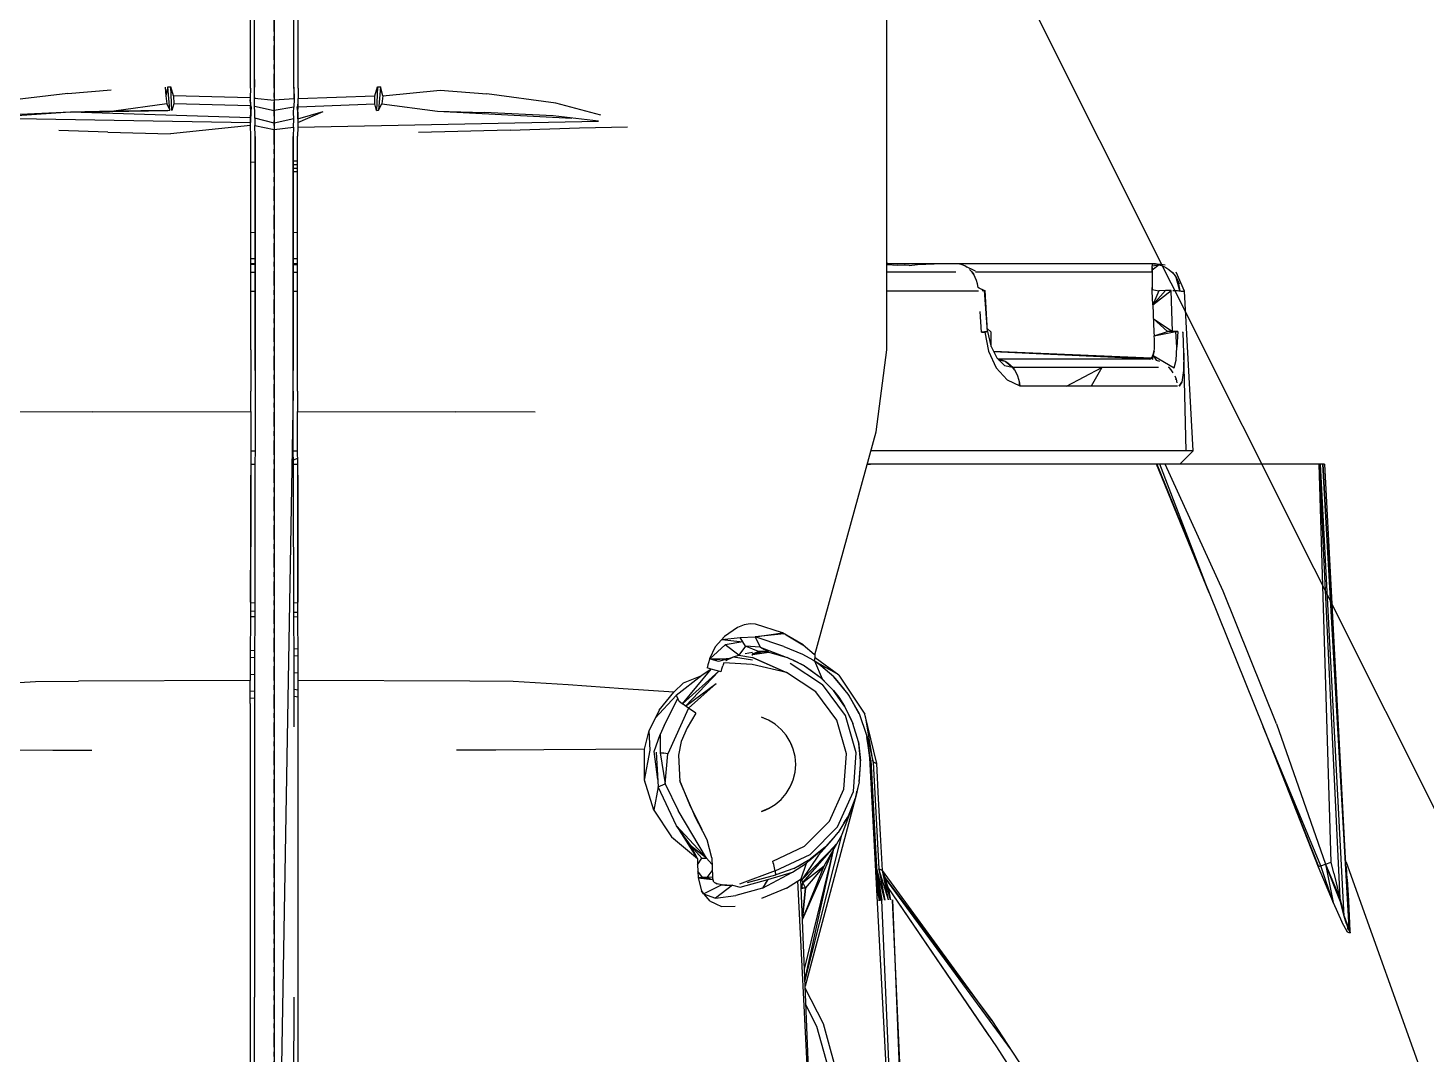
# Model space of a CAD drawing. Header units: millimetres. Extents: x -57554 to 16546, y 2142 to 98430.
# Drawn here: x -45721.2 to -45427.9, y 66421.2 to 66636.5 of the extents above; entities that cross this region are included whole.
import ezdxf

# ---------------------------------------------------------------- set-up
doc = ezdxf.new("R2010")
doc.units = ezdxf.units.MM
doc.linetypes.add('DXK_LINE_DOT3', pattern=[5.9187, 2.979, -0.9799, 0.9799, -0.9799])
doc.layers.add('S-Z2-A_TEXTUAL_ANNOTATION', color=7, linetype='Continuous')

msp = doc.modelspace()

# ---------------------------------------------------------------- linework, layer by layer
at = {"color": 1, "linetype": 'DXK_LINE_DOT3'}
msp.add_line((-45669.52, 61587.05), (-45669.52, 74087.05), dxfattribs=at)
at = {"color": 2, "linetype": 'Continuous'}
for p, q in [((-45674.53, 66623.82), (-45674.53, 66672.95)), ((-45673.66, 66623.75), (-45673.66, 66672.95)), ((-45669.52, 66672.95), (-45669.52, 66285.98)), ((-45665.38, 66623.76), (-45665.38, 66672.95)), ((-45664.51, 66623.82), (-45664.51, 66672.95)), ((-45541.02, 66617.15), (-45541.02, 66670.74)), ((-45712.79, 66622.73), (-45703.71, 66623.45)), ((-45692.41, 66624.07), (-45692.29, 66622.21)), ((-45691.82, 66624.11), (-45692.29, 66622.21)), ((-45691.41, 66619.19), (-45691.82, 66624.11)), ((-45691.82, 66624.11), (-45691.21, 66624.11)), ((-45690.63, 66622.21), (-45691.21, 66624.11)), ((-45690.99, 66619.18), (-45691.21, 66624.11)), ((-45674.53, 66623.82), (-45674.55, 66621.81)), ((-45673.66, 66625.66), (-45673.72, 66622.32)), ((-45673.69, 66621.74), (-45673.66, 66623.75)), ((-45665.31, 66622.5), (-45665.38, 66625.66)), ((-45665.38, 66623.76), (-45665.34, 66621.58)), ((-45664.51, 66623.82), (-45664.48, 66621.65)), ((-45648.4, 66622.21), (-45647.82, 66624.11)), ((-45647.82, 66624.11), (-45648.05, 66619.18)), ((-45647.82, 66624.11), (-45647.22, 66624.11)), ((-45647.22, 66624.11), (-45647.63, 66619.19)), ((-45646.75, 66622.21), (-45647.22, 66624.11)), ((-45646.75, 66622.21), (-45634.7, 66623.41)), ((-45634.7, 66623.41), (-45624.93, 66622.61)), ((-45712.79, 66622.73), (-45726.38, 66621.07)), ((-45692.08, 66620.51), (-45703.14, 66619.03)), ((-45692.29, 66622.21), (-45692.08, 66620.51)), ((-45692.08, 66620.51), (-45691.41, 66619.19)), ((-45690.61, 66620.51), (-45690.99, 66619.18)), ((-45674.55, 66621.81), (-45690.63, 66622.21)), ((-45690.63, 66622.21), (-45690.61, 66620.51)), ((-45674.53, 66620.11), (-45690.61, 66620.51)), ((-45674.55, 66621.81), (-45674.53, 66620.11)), ((-45674.5, 66620.67), (-45674.55, 66621.4)), ((-45674.5, 66620.67), (-45674.47, 66620.31)), ((-45673.72, 66622.32), (-45673.69, 66621.74)), ((-45673.68, 66620.94), (-45673.69, 66621.74)), ((-45673.69, 66621.74), (-45669.52, 66621.31)), ((-45673.66, 66620.04), (-45673.68, 66620.94)), ((-45665.34, 66621.58), (-45669.52, 66621.31)), ((-45665.34, 66621.58), (-45665.39, 66619.85)), ((-45665.34, 66621.71), (-45665.31, 66622.5)), ((-45664.57, 66620.28), (-45664.52, 66620.77)), ((-45664.52, 66620.77), (-45664.49, 66621.43)), ((-45664.51, 66619.93), (-45664.48, 66621.65)), ((-45664.51, 66619.93), (-45648.42, 66620.51)), ((-45664.48, 66621.65), (-45648.4, 66622.21)), ((-45648.42, 66620.51), (-45648.4, 66622.21)), ((-45648.05, 66619.18), (-45648.42, 66620.51)), ((-45647.63, 66619.19), (-45646.95, 66620.51)), ((-45646.75, 66622.21), (-45646.95, 66620.51)), ((-45646.95, 66620.51), (-45635.28, 66619.01)), ((-45610.44, 66620.69), (-45624.93, 66622.61)), ((-45601.01, 66618.18), (-45610.44, 66620.69)), ((-45712.22, 66618.79), (-45730.15, 66617.57)), ((-45730.15, 66617.57), (-45674.48, 66616.64)), ((-45712.22, 66618.79), (-45725.81, 66618.16)), ((-45712.22, 66618.79), (-45691.83, 66619.18)), ((-45703.14, 66619.03), (-45712.22, 66618.79)), ((-45674.48, 66617.6), (-45712.22, 66618.79)), ((-45691.83, 66619.18), (-45703.14, 66619.03)), ((-45691.83, 66619.18), (-45691.41, 66619.19)), ((-45674.46, 66618.8), (-45674.53, 66620.11)), ((-45674.52, 66620.03), (-45674.43, 66620.03)), ((-45674.48, 66617.6), (-45674.46, 66618.8)), ((-45674.48, 66616.64), (-45674.48, 66617.6)), ((-45674.47, 66620.31), (-45674.43, 66620.03)), ((-45674.44, 66618.99), (-45674.47, 66616.86)), ((-45674.33, 66619.75), (-45674.44, 66618.99)), ((-45674.43, 66620.03), (-45674.38, 66619.83)), ((-45674.33, 66619.75), (-45674.38, 66619.83)), ((-45673.56, 66618.7), (-45673.66, 66620.04)), ((-45673.66, 66620.04), (-45669.52, 66619.14)), ((-45673.6, 66617.53), (-45673.56, 66618.7)), ((-45673.6, 66617.53), (-45673.58, 66616.01)), ((-45669.52, 66616.46), (-45673.6, 66617.53)), ((-45665.39, 66619.85), (-45669.52, 66619.14)), ((-45665.47, 66618.7), (-45665.39, 66619.85)), ((-45665.44, 66617.38), (-45665.47, 66618.7)), ((-45664.71, 66619.75), (-45664.66, 66619.81)), ((-45664.59, 66619.01), (-45664.7, 66619.75)), ((-45664.66, 66619.81), (-45664.62, 66619.97)), ((-45664.62, 66619.97), (-45664.57, 66620.28)), ((-45664.57, 66617.42), (-45664.59, 66619.01)), ((-45664.58, 66618.8), (-45664.51, 66619.93)), ((-45664.58, 66618.8), (-45664.55, 66617.43)), ((-45664.56, 66616.64), (-45659.22, 66618.93)), ((-45664.55, 66617.43), (-45659.22, 66618.93)), ((-45648.05, 66619.18), (-45647.63, 66619.19)), ((-45635.28, 66619.01), (-45607.12, 66617.55)), ((-45635.28, 66619.01), (-45625.5, 66618.75)), ((-45611.02, 66618.01), (-45625.5, 66618.75)), ((-45601.53, 66616.89), (-45611.02, 66618.01)), ((-45704.41, 66614.63), (-45714.69, 66614.93)), ((-45704.41, 66614.63), (-45691.27, 66614.26)), ((-45674.47, 66616), (-45691.27, 66614.26)), ((-45674.47, 66616), (-45674.48, 66616.64)), ((-45674.47, 66616.86), (-45674.47, 66616.65)), ((-45674.42, 66613.79), (-45674.47, 66616)), ((-45673.58, 66616.01), (-45669.52, 66615.16)), ((-45673.5, 66613.69), (-45673.58, 66616.01)), ((-45665.44, 66617.38), (-45669.52, 66616.46)), ((-45669.52, 66615.16), (-45665.46, 66615.65)), ((-45665.46, 66615.65), (-45665.53, 66613.69)), ((-45665.46, 66615.65), (-45665.44, 66617.38)), ((-45664.57, 66615.62), (-45664.62, 66613.79)), ((-45664.57, 66615.62), (-45601.53, 66616.89)), ((-45664.56, 66616.64), (-45664.57, 66615.62)), ((-45664.55, 66617.43), (-45664.56, 66616.64)), ((-45620.01, 66615.05), (-45639.24, 66614.5)), ((-45620.01, 66615.05), (-45605.48, 66615.48)), ((-45605.48, 66615.48), (-45595.39, 66615.71)), ((-45541.02, 66568.94), (-45541.02, 66617.15)), ((-45674.41, 66568.94), (-45674.42, 66613.79)), ((-45673.51, 66598.76), (-45673.51, 66613.67)), ((-45673.5, 66613.69), (-45673.5, 66598.78)), ((-45665.53, 66598.78), (-45665.53, 66613.69)), ((-45665.52, 66613.67), (-45665.53, 66598.76)), ((-45664.62, 66568.94), (-45664.62, 66613.79)), ((-45674.42, 66608.32), (-45673.5, 66608.37)), ((-45665.52, 66608.55), (-45664.62, 66608.55)), ((-45665.52, 66607.79), (-45664.62, 66607.8)), ((-45665.52, 66607.06), (-45664.62, 66607.07)), ((-45665.52, 66606.37), (-45664.62, 66606.38)), ((-45673.51, 66583.85), (-45673.51, 66598.76)), ((-45673.5, 66598.78), (-45673.5, 66583.86)), ((-45665.53, 66583.86), (-45665.53, 66598.78)), ((-45665.53, 66598.76), (-45665.53, 66583.85)), ((-45674.42, 66593.56), (-45673.5, 66593.61)), ((-45665.53, 66593.61), (-45664.62, 66593.56)), ((-45674.42, 66588.07), (-45673.5, 66588.07)), ((-45674.42, 66587.07), (-45673.5, 66587.07)), ((-45674.42, 66587.07), (-45673.5, 66587.07)), ((-45674.42, 66587.06), (-45673.5, 66587.06)), ((-45674.42, 66587.02), (-45673.5, 66587.02)), ((-45674.42, 66587.02), (-45673.5, 66587.02)), ((-45674.42, 66586.95), (-45673.96, 66586.95)), ((-45673.96, 66586.95), (-45674.42, 66586.95)), ((-45674.42, 66586.84), (-45674.35, 66586.84)), ((-45674.35, 66586.84), (-45674.42, 66586.84)), ((-45674.42, 66585.2), (-45673.5, 66585.2)), ((-45673.5, 66586.79), (-45674.35, 66586.84)), ((-45673.5, 66586.95), (-45673.96, 66586.95)), ((-45665.53, 66588.07), (-45664.62, 66588.07)), ((-45665.53, 66587.07), (-45664.62, 66587.07)), ((-45665.53, 66587.02), (-45664.62, 66587.02)), ((-45665.53, 66587.02), (-45664.62, 66587.02)), ((-45665.07, 66586.95), (-45665.53, 66586.95)), ((-45665.53, 66586.79), (-45664.96, 66586.82)), ((-45665.53, 66585.2), (-45664.62, 66585.2)), ((-45665.07, 66586.95), (-45664.62, 66586.95)), ((-45664.62, 66586.95), (-45665.07, 66586.95)), ((-45664.96, 66586.82), (-45664.62, 66586.84)), ((-45664.62, 66586.84), (-45664.96, 66586.82)), ((-45664.96, 66586.82), (-45664.62, 66586.83)), ((-45540.82, 66587.07), (-45541.02, 66587.08)), ((-45541.02, 66587.08), (-45540.82, 66587.07)), ((-45540.89, 66587.07), (-45541.02, 66587.07)), ((-45541.02, 66587.07), (-45540.82, 66587.07)), ((-45541.02, 66587.07), (-45540.82, 66587.07)), ((-45541.02, 66586.96), (-45540.96, 66586.95)), ((-45484.62, 66586.95), (-45541.02, 66586.95)), ((-45541.02, 66586.82), (-45538.68, 66586.66)), ((-45526.56, 66585.2), (-45541.02, 66585.2)), ((-45540.82, 66587.07), (-45540.89, 66587.07)), ((-45540.82, 66587.07), (-45540.4, 66587.02)), ((-45540.4, 66587.02), (-45539.52, 66586.95)), ((-45536.34, 66586.65), (-45538.68, 66586.66)), ((-45537.29, 66586.95), (-45537.18, 66586.95)), ((-45536.34, 66586.65), (-45534.6, 66586.82)), ((-45534.82, 66586.95), (-45534.28, 66586.95)), ((-45533.56, 66586.95), (-45534.6, 66586.82)), ((-45534.6, 66586.82), (-45531.11, 66586.95)), ((-45534.32, 66586.86), (-45534.6, 66586.82)), ((-45533.56, 66586.95), (-45534.32, 66586.86)), ((-45534.28, 66586.95), (-45534.01, 66586.95)), ((-45525.8, 66586.91), (-45526.38, 66586.95)), ((-45525.22, 66586.76), (-45525.8, 66586.91)), ((-45524.66, 66586.53), (-45525.22, 66586.76)), ((-45524.66, 66586.53), (-45522.46, 66585.49)), ((-45524.13, 66586.2), (-45524.66, 66586.53)), ((-45523.19, 66585.31), (-45523.64, 66585.79)), ((-45523.19, 66585.31), (-45522.86, 66584.85)), ((-45523.11, 66585.19), (-45523.19, 66585.31)), ((-45522.79, 66584.75), (-45523.11, 66585.19)), ((-45522.38, 66585.3), (-45485.38, 66585.31)), ((-45484.28, 66586.92), (-45485.38, 66586.95)), ((-45485.38, 66586.91), (-45485.38, 66586.76)), ((-45485.38, 66586.53), (-45483.88, 66586.76)), ((-45483.88, 66586.76), (-45485.38, 66585.67)), ((-45485.38, 66586.76), (-45485.38, 66586.53)), ((-45485.38, 66586.2), (-45485.38, 66586.53)), ((-45485.38, 66586.2), (-45485.38, 66585.79)), ((-45485.38, 66585.79), (-45485.38, 66586.2)), ((-45485.38, 66585.31), (-45485.38, 66585.79)), ((-45485.38, 66585.67), (-45485.38, 66585.79)), ((-45485.38, 66585.67), (-45485.38, 66585.31)), ((-45485.38, 66585.31), (-45485.38, 66584.75)), ((-45485.05, 66586.95), (-45484.28, 66586.92)), ((-45484.28, 66586.92), (-45483.17, 66586.53)), ((-45483.62, 66586.86), (-45484.28, 66586.92)), ((-45483.38, 66586.84), (-45484.28, 66586.92)), ((-45483.88, 66586.76), (-45483.17, 66586.53)), ((-45483.38, 66586.84), (-45483.62, 66586.86)), ((-45482.64, 66586.66), (-45483.38, 66586.84)), ((-45483.17, 66586.53), (-45482.48, 66586.2)), ((-45482.48, 66586.2), (-45481.85, 66585.79)), ((-45481.85, 66585.79), (-45481.27, 66585.31)), ((-45480.76, 66584.75), (-45481.27, 66585.31)), ((-45481.27, 66585.31), (-45481.16, 66585.19)), ((-45481.16, 66585.19), (-45480.76, 66584.75)), ((-45478.58, 66581.27), (-45480.35, 66585.2)), ((-45673.5, 66568.94), (-45673.51, 66583.85)), ((-45673.5, 66583.86), (-45673.5, 66568.94)), ((-45665.53, 66568.94), (-45665.53, 66583.86)), ((-45665.53, 66583.85), (-45665.53, 66568.94)), ((-45522.86, 66584.85), (-45522.79, 66584.75)), ((-45522.45, 66584.13), (-45522.79, 66584.75)), ((-45522.17, 66583.47), (-45522.45, 66584.13)), ((-45521.96, 66582.76), (-45522.17, 66583.47)), ((-45521.82, 66582.02), (-45521.96, 66582.76)), ((-45485.38, 66584.75), (-45485.38, 66584.13)), ((-45485.38, 66584.13), (-45485.38, 66583.47)), ((-45485.38, 66583.47), (-45485.38, 66582.76)), ((-45485.38, 66582.76), (-45485.38, 66582.02)), ((-45480.76, 66584.75), (-45480.32, 66584.13)), ((-45479.54, 66581.3), (-45480.32, 66584.13)), ((-45480.32, 66584.13), (-45479.96, 66583.47)), ((-45479.96, 66583.47), (-45479.54, 66581.3)), ((-45479.96, 66583.47), (-45479.68, 66582.76)), ((-45674.42, 66581.27), (-45673.5, 66581.27)), ((-45674.42, 66581.27), (-45673.5, 66581.27)), ((-45665.53, 66581.27), (-45664.62, 66581.27)), ((-45665.53, 66581.27), (-45664.62, 66581.27)), ((-45521.75, 66581.27), (-45541.02, 66581.27)), ((-45520.7, 66581.35), (-45521.82, 66582.02)), ((-45521.82, 66582.02), (-45520.51, 66581.36)), ((-45520.97, 66581.33), (-45520.7, 66581.35)), ((-45520.7, 66581.35), (-45520.51, 66581.36)), ((-45520.51, 66581.36), (-45520.41, 66581.37)), ((-45519.9, 66572.74), (-45520.51, 66581.36)), ((-45519.9, 66572.74), (-45520.41, 66581.37)), ((-45485.38, 66581.27), (-45485.38, 66582.02)), ((-45485.38, 66582.02), (-45485.38, 66581.57)), ((-45485.38, 66581.27), (-45485.38, 66581.57)), ((-45485.38, 66581.57), (-45483.93, 66581.33)), ((-45485.24, 66578.39), (-45485.38, 66581.27)), ((-45485.24, 66578.39), (-45481.36, 66581.38)), ((-45485.24, 66578.39), (-45482.56, 66581.36)), ((-45483.93, 66581.33), (-45485.24, 66578.39)), ((-45482.56, 66581.36), (-45483.93, 66581.33)), ((-45481.36, 66581.38), (-45482.56, 66581.36)), ((-45481.07, 66572.74), (-45481.36, 66581.38)), ((-45480.99, 66581.37), (-45480.85, 66581.37)), ((-45480.85, 66581.37), (-45480.4, 66581.36)), ((-45480.4, 66581.36), (-45480.03, 66581.35)), ((-45480.03, 66581.35), (-45479.74, 66581.33)), ((-45479.74, 66581.33), (-45479.54, 66581.3)), ((-45479.42, 66581.27), (-45478.62, 66581.27)), ((-45479.41, 66581.27), (-45478.58, 66581.27)), ((-45476.72, 66547.75), (-45478.58, 66581.27)), ((-45521.13, 66572.64), (-45521.44, 66576.95)), ((-45485.24, 66578.39), (-45484.97, 66572.64)), ((-45485.11, 66575.51), (-45482.15, 66572.74)), ((-45485.11, 66575.51), (-45481.07, 66572.74)), ((-45519.9, 66572.74), (-45521.13, 66572.64)), ((-45521.13, 66572.64), (-45520.47, 66572.64)), ((-45520.47, 66572.64), (-45519.9, 66572.74)), ((-45520.47, 66572.64), (-45519.69, 66568.62)), ((-45519.94, 66573.43), (-45519.14, 66572.64)), ((-45519.9, 66572.74), (-45519.2, 66569.74)), ((-45519.14, 66571.89), (-45519.14, 66572.64)), ((-45519.14, 66571.15), (-45519.14, 66571.89)), ((-45519.14, 66570.44), (-45519.14, 66571.15)), ((-45484.97, 66572.64), (-45484.91, 66571.89)), ((-45484.91, 66571.89), (-45482.15, 66572.74)), ((-45484.91, 66571.89), (-45480.4, 66572.74)), ((-45484.87, 66571.16), (-45484.91, 66571.89)), ((-45484.85, 66570.46), (-45484.87, 66571.16)), ((-45480, 66572.74), (-45482.15, 66572.74)), ((-45480.4, 66572.74), (-45480, 66572.74)), ((-45480.2, 66569.5), (-45480.4, 66572.74)), ((-45480, 66572.74), (-45480.2, 66569.5)), ((-45478.85, 66572.56), (-45479.01, 66572.64)), ((-45479.01, 66572.64), (-45478.95, 66572.61)), ((-45478.95, 66572.61), (-45478.85, 66572.56)), ((-45478.72, 66568.23), (-45478.85, 66572.56)), ((-45674.41, 66568.94), (-45674.42, 66564.58)), ((-45673.5, 66568.94), (-45673.5, 66564.58)), ((-45673.5, 66564.58), (-45673.5, 66568.94)), ((-45665.53, 66564.58), (-45665.53, 66568.94)), ((-45665.53, 66568.94), (-45665.53, 66564.58)), ((-45664.61, 66564.58), (-45664.62, 66568.94)), ((-45543.28, 66551.73), (-45541.02, 66568.94)), ((-45519.69, 66568.62), (-45518.06, 66565.15)), ((-45519.2, 66569.74), (-45517.96, 66567.23)), ((-45519.14, 66569.77), (-45519.14, 66570.44)), ((-45519.14, 66569.62), (-45519.14, 66569.77)), ((-45485.51, 66567.16), (-45518.63, 66568.58)), ((-45518.63, 66568.58), (-45485.73, 66567.01)), ((-45484.96, 66568.6), (-45485.51, 66567.16)), ((-45485.51, 66567.16), (-45485.17, 66567.74)), ((-45485.17, 66567.74), (-45485.51, 66567.16)), ((-45485.17, 66567.74), (-45485.32, 66567.4)), ((-45485.23, 66566.91), (-45485.17, 66567.74)), ((-45485.05, 66568.15), (-45485.17, 66567.74)), ((-45485.17, 66567.74), (-45484.5, 66566.76)), ((-45485.17, 66567.74), (-45480.72, 66565.12)), ((-45485.05, 66568.15), (-45484.96, 66568.6)), ((-45485.05, 66568.15), (-45484.97, 66568.58)), ((-45484.97, 66568.58), (-45484.95, 66568.64)), ((-45484.95, 66568.64), (-45484.89, 66569.19)), ((-45484.89, 66569.19), (-45484.85, 66570.46)), ((-45484.89, 66569.19), (-45484.86, 66569.8)), ((-45484.86, 66569.8), (-45484.85, 66570.46)), ((-45480.32, 66566.79), (-45480.2, 66569.5)), ((-45478.72, 66568.23), (-45478.79, 66564.61)), ((-45478.73, 66567.63), (-45478.72, 66568.23)), ((-45478.21, 66547.75), (-45478.72, 66568.23)), ((-45515.79, 66562.63), (-45518.06, 66565.15)), ((-45517.96, 66567.23), (-45516.33, 66565.67)), ((-45485.98, 66566.95), (-45517.68, 66566.95)), ((-45517.65, 66566.93), (-45517.4, 66566.91)), ((-45517.54, 66566.82), (-45516.21, 66566.53)), ((-45517.4, 66566.91), (-45516.79, 66566.76)), ((-45516.79, 66566.76), (-45516.21, 66566.53)), ((-45516.33, 66565.67), (-45514.65, 66565.31)), ((-45516.21, 66566.53), (-45514.65, 66565.31)), ((-45516.21, 66566.53), (-45515.65, 66566.2)), ((-45515.65, 66566.2), (-45515.13, 66565.79)), ((-45515.34, 66565.62), (-45515.28, 66565.59)), ((-45515.13, 66565.79), (-45514.51, 66565.2)), ((-45515.13, 66565.79), (-45514.65, 66565.31)), ((-45514.23, 66564.75), (-45514.65, 66565.31)), ((-45514.65, 66565.31), (-45514.57, 66565.19)), ((-45514.57, 66565.19), (-45514.23, 66564.75)), ((-45484.04, 66565.2), (-45514.51, 66565.2)), ((-45514.23, 66564.75), (-45514.51, 66565.2)), ((-45514.23, 66564.75), (-45513.87, 66564.13)), ((-45503.34, 66561.27), (-45495.94, 66565.2)), ((-45495.94, 66565.2), (-45498.12, 66561.27)), ((-45485.98, 66566.95), (-45485.73, 66567.01)), ((-45485.73, 66567.01), (-45485.51, 66567.16)), ((-45485.32, 66567.4), (-45485.51, 66567.16)), ((-45485.51, 66567.16), (-45485.23, 66566.91)), ((-45484.5, 66566.76), (-45483.79, 66566.53)), ((-45481.8, 66565.19), (-45481.91, 66565.31)), ((-45481.4, 66564.75), (-45481.91, 66565.31)), ((-45481.4, 66564.75), (-45481.8, 66565.19)), ((-45480.96, 66564.13), (-45481.4, 66564.75)), ((-45480.96, 66564.13), (-45481.39, 66564.74)), ((-45480.72, 66565.12), (-45480.32, 66566.79)), ((-45674.42, 66564.58), (-45674.41, 66560.25)), ((-45673.5, 66564.58), (-45673.51, 66560.27)), ((-45665.53, 66560.27), (-45665.53, 66564.58)), ((-45664.62, 66560.25), (-45664.61, 66564.58)), ((-45515.79, 66562.63), (-45513.13, 66561.36)), ((-45515.77, 66562.62), (-45513.14, 66561.36)), ((-45513.87, 66564.13), (-45513.58, 66563.47)), ((-45513.58, 66563.47), (-45513.36, 66562.76)), ((-45513.36, 66562.76), (-45513.21, 66562.02)), ((-45513.14, 66561.36), (-45513.21, 66562.02)), ((-45513.21, 66562.02), (-45513.09, 66561.27)), ((-45513.15, 66561.37), (-45513.21, 66562.02)), ((-45480.61, 66563.47), (-45480.34, 66562.76)), ((-45480.38, 66562.73), (-45480.4, 66562.8)), ((-45480.34, 66562.76), (-45480.16, 66562.02)), ((-45479.7, 66561.27), (-45479.11, 66562.16)), ((-45479.38, 66561.75), (-45479.7, 66561.27)), ((-45479.11, 66562.16), (-45479.38, 66561.75)), ((-45478.79, 66564.61), (-45479.11, 66562.16)), ((-45674.42, 66555.99), (-45674.41, 66560.25)), ((-45673.51, 66560.27), (-45673.51, 66555.99)), ((-45665.53, 66560.27), (-45669.52, 66329.47)), ((-45665.52, 66555.99), (-45665.53, 66560.27)), ((-45664.62, 66560.25), (-45664.61, 66555.99)), ((-45513.13, 66561.36), (-45513.14, 66561.27)), ((-45513.14, 66561.27), (-45513.14, 66561.34)), ((-45480.07, 66561.27), (-45513.14, 66561.27)), ((-45707.62, 66555.9), (-45724.23, 66555.86)), ((-45707.62, 66555.9), (-45674.42, 66555.99)), ((-45674.42, 66555.99), (-45674.46, 66536.99)), ((-45673.51, 66555.99), (-45673.56, 66536.99)), ((-45665.48, 66536.99), (-45665.52, 66555.99)), ((-45664.61, 66555.99), (-45631.41, 66555.9)), ((-45664.58, 66536.99), (-45664.61, 66555.99)), ((-45614.81, 66555.86), (-45631.41, 66555.9)), ((-45556.1, 66504.95), (-45543.28, 66551.73)), ((-45674.43, 66547.75), (-45673.53, 66547.75)), ((-45665.51, 66547.75), (-45664.6, 66547.75)), ((-45476.72, 66547.75), (-45544.37, 66547.75)), ((-45479.52, 66544.95), (-45476.72, 66547.75)), ((-45674.43, 66544.95), (-45673.54, 66544.95)), ((-45665.5, 66545.82), (-45664.59, 66546.18)), ((-45665.5, 66544.95), (-45664.59, 66544.95)), ((-45545.14, 66544.95), (-45544.42, 66544.95)), ((-45484.41, 66544.95), (-45545.14, 66544.95)), ((-45473.39, 66517.97), (-45484.41, 66544.95)), ((-45483.73, 66544.95), (-45484.4, 66544.95)), ((-45484.4, 66544.95), (-45473.39, 66517.97)), ((-45473.39, 66517.97), (-45483.73, 66544.95)), ((-45449.18, 66544.95), (-45483.73, 66544.95)), ((-45470.45, 66518.26), (-45482.64, 66544.95)), ((-45447.77, 66461.44), (-45450.32, 66544.95)), ((-45450.32, 66544.95), (-45446.02, 66453.88)), ((-45445.06, 66450.1), (-45450.03, 66544.95)), ((-45449.55, 66544.95), (-45444.05, 66447.23)), ((-45444.05, 66447.56), (-45449.55, 66544.95)), ((-45444.05, 66447.56), (-45449.15, 66544.95)), ((-45674.45, 66537), (-45674.44, 66542.62)), ((-45664.6, 66542.62), (-45664.58, 66529.32)), ((-45674.46, 66536.99), (-45674.5, 66518.17)), ((-45674.46, 66529.32), (-45674.45, 66536.98)), ((-45673.56, 66536.99), (-45673.61, 66518.17)), ((-45665.43, 66518.17), (-45665.48, 66536.99)), ((-45664.54, 66518.18), (-45664.58, 66536.99)), ((-45674.48, 66516.09), (-45674.46, 66529.32)), ((-45664.58, 66529.32), (-45664.55, 66516.09)), ((-45674.5, 66518.17), (-45674.54, 66499.54)), ((-45673.61, 66518.17), (-45673.67, 66499.54)), ((-45665.36, 66499.54), (-45665.43, 66518.17)), ((-45664.49, 66499.54), (-45664.54, 66518.18)), ((-45473.39, 66517.97), (-45462.09, 66489.83)), ((-45459.26, 66490.43), (-45470.45, 66518.26)), ((-45674.51, 66515.84), (-45673.62, 66515.89)), ((-45674.49, 66515.97), (-45674.48, 66516.03)), ((-45674.48, 66516.03), (-45674.48, 66516.09)), ((-45665.42, 66515.89), (-45664.53, 66515.84)), ((-45664.55, 66516.09), (-45664.55, 66516.03)), ((-45664.55, 66516.03), (-45664.54, 66515.97)), ((-45674.51, 66514.09), (-45673.62, 66514.13)), ((-45674.51, 66512.97), (-45673.63, 66513.01)), ((-45674.51, 66512.96), (-45673.63, 66513)), ((-45674.51, 66512.96), (-45673.63, 66512.99)), ((-45674.51, 66512.91), (-45673.63, 66512.96)), ((-45665.41, 66513.93), (-45664.53, 66513.88)), ((-45665.41, 66513.91), (-45664.53, 66513.86)), ((-45665.41, 66512.96), (-45664.52, 66512.91)), ((-45572.36, 66510.65), (-45575.04, 66508.8)), ((-45570.97, 66511.21), (-45572.36, 66510.65)), ((-45569.7, 66511.45), (-45570.97, 66511.21)), ((-45568.54, 66511.38), (-45569.7, 66511.45)), ((-45568.61, 66508.74), (-45562.93, 66509.56)), ((-45562.55, 66509.34), (-45568.61, 66508.74)), ((-45562.93, 66509.56), (-45568.54, 66511.38)), ((-45562.93, 66509.56), (-45562.55, 66509.34)), ((-45558.58, 66507.01), (-45562.93, 66509.56)), ((-45562.16, 66509.11), (-45558.6, 66507.01)), ((-45665.39, 66506.27), (-45664.51, 66506.16)), ((-45576.99, 66506.61), (-45578.18, 66504.09)), ((-45574.91, 66507.03), (-45578.11, 66504.07)), ((-45575.04, 66508.8), (-45576.99, 66506.61)), ((-45575.04, 66508.8), (-45575.6, 66508.17)), ((-45575.6, 66508.17), (-45571.8, 66508.59)), ((-45575.6, 66508.17), (-45571.24, 66507.67)), ((-45571.24, 66507.67), (-45574.91, 66507.03)), ((-45572.06, 66504.88), (-45574.91, 66507.03)), ((-45570.67, 66506.75), (-45572.06, 66504.88)), ((-45571.8, 66508.59), (-45568.61, 66508.74)), ((-45570.67, 66506.75), (-45571.8, 66508.59)), ((-45567.96, 66505.61), (-45570.67, 66506.75)), ((-45567.58, 66506.57), (-45570.67, 66506.75)), ((-45562.6, 66506.67), (-45568.61, 66508.74)), ((-45568.61, 66508.74), (-45568.19, 66507.86)), ((-45568.61, 66508.74), (-45567.58, 66506.57)), ((-45567.58, 66506.57), (-45565.76, 66505.47)), ((-45567.58, 66506.57), (-45562.13, 66504.41)), ((-45565.76, 66505.47), (-45567.58, 66506.57)), ((-45562.6, 66506.67), (-45558.69, 66505.08)), ((-45558.58, 66507.01), (-45556.24, 66505.08)), ((-45674.53, 66505.83), (-45673.65, 66505.89)), ((-45674.53, 66504.36), (-45673.65, 66504.43)), ((-45665.38, 66504.8), (-45664.5, 66504.7)), ((-45578.36, 66503.47), (-45578.54, 66502.84)), ((-45578.18, 66504.09), (-45578.36, 66503.47)), ((-45578.11, 66504.07), (-45578.18, 66504.09)), ((-45577.3, 66503.83), (-45578.18, 66504.09)), ((-45578.11, 66504.07), (-45574.07, 66504.13)), ((-45577.3, 66503.83), (-45578.11, 66504.07)), ((-45574.07, 66504.13), (-45577.3, 66503.83)), ((-45576.3, 66503.54), (-45577.3, 66503.83)), ((-45574.07, 66504.13), (-45576.3, 66503.54)), ((-45575.23, 66503.23), (-45575.41, 66502.61)), ((-45569.27, 66502.92), (-45575.23, 66503.23)), ((-45574.75, 66503.72), (-45573.17, 66504.53)), ((-45574.75, 66503.72), (-45574.07, 66504.13)), ((-45574.07, 66504.13), (-45573.17, 66504.53)), ((-45573.17, 66504.53), (-45572.06, 66504.88)), ((-45573.17, 66504.53), (-45569.22, 66503.91)), ((-45572.06, 66504.88), (-45569.21, 66504.38)), ((-45570.74, 66505.2), (-45569.21, 66505.47)), ((-45562.12, 66501.26), (-45569.21, 66504.38)), ((-45569.21, 66504.38), (-45562.09, 66501.25)), ((-45569.2, 66505.16), (-45567.96, 66505.61)), ((-45566.8, 66505.61), (-45569.2, 66505.16)), ((-45569.2, 66505.16), (-45565.76, 66505.47)), ((-45569.2, 66505.02), (-45565.76, 66505.47)), ((-45569.2, 66504.8), (-45569.2, 66505.16)), ((-45569.2, 66505.02), (-45569.2, 66505.16)), ((-45569.2, 66504.8), (-45569.2, 66505.02)), ((-45566.8, 66505.61), (-45567.96, 66505.61)), ((-45565.76, 66505.47), (-45566.8, 66505.61)), ((-45566.8, 66505.61), (-45565.75, 66505.47)), ((-45565.76, 66505.47), (-45561.91, 66504.35)), ((-45558.3, 66502.6), (-45561.91, 66504.35)), ((-45561.65, 66504.23), (-45560.74, 66503.87)), ((-45561.36, 66504.08), (-45560.74, 66503.87)), ((-45561.29, 66503.18), (-45554.51, 66498.72)), ((-45560.74, 66503.87), (-45558.3, 66502.6)), ((-45560.74, 66503.87), (-45560.4, 66503.67)), ((-45558.69, 66505.08), (-45556.53, 66503.87)), ((-45556.53, 66503.87), (-45556.1, 66503.6)), ((-45556.24, 66505.08), (-45556.05, 66504.9)), ((-45556.1, 66504.95), (-45556.24, 66505.08)), ((-45556.02, 66504.87), (-45556.1, 66504.95)), ((-45556.1, 66503.6), (-45556.02, 66504.87)), ((-45554.53, 66499.85), (-45556.1, 66503.6)), ((-45556.1, 66503.6), (-45551.63, 66501.08)), ((-45555.8, 66503.38), (-45556.07, 66503.53)), ((-45551.1, 66500.69), (-45556.06, 66504.31)), ((-45555.8, 66503.38), (-45555.18, 66502.94)), ((-45552.14, 66500.33), (-45555.8, 66503.38)), ((-45674.54, 66500.84), (-45673.66, 66500.9)), ((-45665.37, 66501.26), (-45664.49, 66501.15)), ((-45579.85, 66500.63), (-45585.22, 66496.42)), ((-45583.85, 66494.63), (-45577.83, 66501.95)), ((-45583.85, 66494.63), (-45576.27, 66501.5)), ((-45583.65, 66499.03), (-45579.85, 66500.63)), ((-45576.27, 66501.5), (-45583.22, 66494.17)), ((-45577.83, 66501.95), (-45579.85, 66500.63)), ((-45578.54, 66502.84), (-45578.71, 66502.21)), ((-45577.83, 66501.95), (-45578.71, 66502.21)), ((-45576.84, 66501.66), (-45577.83, 66501.95)), ((-45575.77, 66501.35), (-45576.84, 66501.66)), ((-45575.77, 66501.35), (-45575.59, 66501.98)), ((-45575.59, 66501.98), (-45575.41, 66502.61)), ((-45562.09, 66501.25), (-45569.27, 66502.92)), ((-45555.91, 66497.18), (-45562.09, 66501.25)), ((-45558.3, 66502.6), (-45556.85, 66501.67)), ((-45558.3, 66502.6), (-45555.02, 66500.27)), ((-45556.85, 66501.67), (-45555.02, 66500.27)), ((-45556.85, 66501.67), (-45556.78, 66501.62)), ((-45553.45, 66501.43), (-45555.18, 66502.94)), ((-45551.63, 66501.08), (-45555.18, 66502.94)), ((-45555.02, 66500.27), (-45554.74, 66500.03)), ((-45552.18, 66497.43), (-45555.02, 66500.27)), ((-45554.9, 66500.16), (-45554.74, 66500.03)), ((-45551.75, 66499.94), (-45552.14, 66500.33)), ((-45549.09, 66496.68), (-45552.14, 66500.33)), ((-45551.1, 66500.69), (-45545.62, 66492.48)), ((-45731.17, 66498.62), (-45719.6, 66499.35)), ((-45719.6, 66499.35), (-45710.57, 66499.38)), ((-45674.54, 66499.54), (-45710.57, 66499.38)), ((-45674.56, 66494.72), (-45674.54, 66499.54)), ((-45674.55, 66497.31), (-45673.68, 66497.37)), ((-45673.67, 66499.54), (-45673.68, 66494.73)), ((-45665.35, 66494.73), (-45665.36, 66499.54)), ((-45665.36, 66497.71), (-45664.48, 66497.6)), ((-45628.47, 66499.38), (-45664.49, 66499.54)), ((-45664.47, 66494.72), (-45664.49, 66499.54)), ((-45619.43, 66499.35), (-45628.47, 66499.38)), ((-45607.86, 66498.62), (-45619.43, 66499.35)), ((-45596.32, 66497.83), (-45607.86, 66498.62)), ((-45585.72, 66497.1), (-45596.32, 66497.83)), ((-45585.72, 66497.1), (-45583.65, 66499.03)), ((-45583.22, 66494.17), (-45576.79, 66498.93)), ((-45582.6, 66493.72), (-45576.79, 66498.93)), ((-45554.74, 66500.03), (-45554.56, 66499.87)), ((-45554.74, 66500.03), (-45554.53, 66499.85)), ((-45553.61, 66498.86), (-45554.53, 66499.85)), ((-45549.69, 66492.18), (-45554.51, 66498.72)), ((-45552.18, 66497.43), (-45551.11, 66496.06)), ((-45549.86, 66494.16), (-45552.18, 66497.43)), ((-45549.89, 66497.63), (-45551.75, 66499.94)), ((-45674.56, 66495.84), (-45673.68, 66495.91)), ((-45674.56, 66494.72), (-45674.55, 66489.81)), ((-45673.68, 66494.73), (-45673.69, 66489.84)), ((-45665.36, 66496.24), (-45664.48, 66496.13)), ((-45665.34, 66489.84), (-45665.35, 66494.73)), ((-45664.48, 66489.81), (-45664.47, 66494.72)), ((-45589.62, 66491.61), (-45585.22, 66496.42)), ((-45588.76, 66493.34), (-45585.72, 66497.1)), ((-45587.72, 66490.11), (-45584.87, 66495.79)), ((-45585.22, 66496.42), (-45584.87, 66495.79)), ((-45584.67, 66495.25), (-45584.87, 66495.79)), ((-45584.67, 66495.25), (-45583.85, 66494.63)), ((-45582.6, 66493.72), (-45583.85, 66494.63)), ((-45551.53, 66491.24), (-45555.91, 66497.18)), ((-45551.11, 66496.06), (-45549.86, 66494.16)), ((-45548.96, 66496.48), (-45549.09, 66496.68)), ((-45546.77, 66492.52), (-45549.09, 66496.68)), ((-45546.79, 66492.57), (-45548.96, 66496.48)), ((-45588.76, 66493.34), (-45590.86, 66489.09)), ((-45582.6, 66493.72), (-45586.92, 66484.16)), ((-45581.1, 66492.66), (-45582.93, 66489.65)), ((-45581.1, 66492.66), (-45582.6, 66493.72)), ((-45566.55, 66491.53), (-45567.31, 66491.84)), ((-45565.8, 66491.22), (-45567.31, 66491.84)), ((-45565.8, 66491.22), (-45566.55, 66491.53)), ((-45548.47, 66491.42), (-45549.86, 66494.16)), ((-45549.86, 66494.16), (-45548.11, 66490.54)), ((-45547.43, 66484.37), (-45549.69, 66492.18)), ((-45548.38, 66491.12), (-45548.47, 66491.42)), ((-45545.24, 66488.02), (-45546.77, 66492.52)), ((-45543.13, 66482.15), (-45545.62, 66492.48)), ((-45543.87, 66482.44), (-45545.52, 66492.06)), ((-45674.55, 66489.81), (-45674.56, 66484.88)), ((-45673.69, 66489.84), (-45673.69, 66484.88)), ((-45664.47, 66484.88), (-45664.48, 66489.81)), ((-45591.87, 66485.16), (-45590.86, 66489.09)), ((-45590.66, 66484.91), (-45590.86, 66489.09)), ((-45587.72, 66490.11), (-45588.55, 66488.2)), ((-45582.93, 66489.65), (-45584.12, 66486.74)), ((-45564.41, 66490.36), (-45565.8, 66491.22)), ((-45563.17, 66489.3), (-45564.41, 66490.36)), ((-45562.11, 66488.06), (-45563.17, 66489.3)), ((-45549.48, 66484.14), (-45551.53, 66491.24)), ((-45546.99, 66486.69), (-45548.11, 66490.54)), ((-45462.09, 66489.83), (-45450.48, 66460.49)), ((-45449.94, 66460.64), (-45462.09, 66489.83)), ((-45462.09, 66489.83), (-45450.5, 66460.48)), ((-45459.26, 66490.43), (-45448.97, 66460.98)), ((-45589.81, 66484.68), (-45588.55, 66488.2)), ((-45588.55, 66488.2), (-45588.59, 66484.37)), ((-45584.12, 66486.74), (-45584.73, 66483.9)), ((-45561.26, 66486.67), (-45562.11, 66488.06)), ((-45560.94, 66485.92), (-45561.26, 66486.67)), ((-45560.63, 66485.16), (-45561.26, 66486.67)), ((-45560.63, 66485.16), (-45560.94, 66485.92)), ((-45546.92, 66486.32), (-45546.99, 66486.69)), ((-45546.99, 66486.69), (-45546.53, 66482.7)), ((-45546.53, 66482.7), (-45546.92, 66486.32)), ((-45544.56, 66483.31), (-45545.24, 66488.02)), ((-45545.24, 66488.02), (-45543.87, 66482.44)), ((-45544.37, 66482.84), (-45545.18, 66487.59)), ((-45726.06, 66484.97), (-45715.99, 66484.9)), ((-45715.99, 66484.9), (-45707.77, 66484.9)), ((-45674.56, 66484.88), (-45674.55, 66433.09)), ((-45673.69, 66484.88), (-45673.67, 66433.08)), ((-45664.48, 66433.09), (-45664.47, 66484.88)), ((-45623.04, 66484.9), (-45631.26, 66484.9)), ((-45612.97, 66484.97), (-45623.04, 66484.9)), ((-45602.08, 66485.07), (-45612.97, 66484.97)), ((-45591.87, 66485.16), (-45602.08, 66485.07)), ((-45591.84, 66478.63), (-45591.87, 66485.16)), ((-45591.84, 66478.63), (-45590.66, 66484.91)), ((-45589.07, 66478.81), (-45589.81, 66484.68)), ((-45589.39, 66484.48), (-45588.98, 66477.23)), ((-45587.76, 66484.27), (-45588.59, 66484.37)), ((-45588.59, 66484.37), (-45587.52, 66477.89)), ((-45588.59, 66484.37), (-45587.76, 66484.27)), ((-45586.92, 66484.16), (-45587.76, 66484.27)), ((-45586.92, 66484.16), (-45587.76, 66484.27)), ((-45587.52, 66477.89), (-45586.92, 66484.16)), ((-45584.73, 66483.9), (-45584.41, 66478.36)), ((-45560.25, 66483.58), (-45560.63, 66485.16)), ((-45560.12, 66481.95), (-45560.25, 66483.58)), ((-45550.01, 66476.78), (-45549.48, 66484.14)), ((-45548.02, 66476.26), (-45547.43, 66484.37)), ((-45546.52, 66481.95), (-45546.53, 66482.7)), ((-45537.32, 66345.29), (-45544.56, 66483.31)), ((-45544.37, 66482.84), (-45543.19, 66460.4)), ((-45560.63, 66478.73), (-45560.25, 66480.32)), ((-45560.25, 66480.32), (-45560.12, 66481.95)), ((-45546.8, 66478.32), (-45546.52, 66481.95)), ((-45546.73, 66478.82), (-45546.52, 66481.95)), ((-45543.13, 66482.14), (-45543.87, 66482.44)), ((-45543.87, 66482.44), (-45542.68, 66460)), ((-45543.87, 66482.44), (-45543.13, 66482.15)), ((-45542.73, 66474.74), (-45543.13, 66482.15)), ((-45542.73, 66474.74), (-45543.13, 66482.14)), ((-45591.69, 66478.13), (-45591.84, 66478.63)), ((-45589.9, 66472.34), (-45591.84, 66478.63)), ((-45588.98, 66477.23), (-45589.9, 66472.34)), ((-45588.98, 66477.23), (-45587.52, 66477.89)), ((-45585.12, 66469.03), (-45588.98, 66477.23)), ((-45587.52, 66477.89), (-45584.77, 66472.3)), ((-45582.31, 66473.48), (-45584.43, 66478.59)), ((-45584.41, 66478.36), (-45581.35, 66471.25)), ((-45562.11, 66475.84), (-45561.26, 66477.23)), ((-45561.26, 66477.23), (-45560.63, 66478.73)), ((-45561.26, 66477.23), (-45560.94, 66477.98)), ((-45560.94, 66477.98), (-45560.63, 66478.73)), ((-45553.06, 66470.05), (-45550.01, 66476.78)), ((-45546.8, 66478.32), (-45547.62, 66474.77)), ((-45547, 66477.46), (-45547.34, 66475.74)), ((-45546.78, 66478.55), (-45546.73, 66478.82)), ((-45564.41, 66473.53), (-45563.17, 66474.59)), ((-45563.17, 66474.59), (-45562.11, 66475.84)), ((-45547.34, 66475.74), (-45558.14, 66435.42)), ((-45551.37, 66468.86), (-45548.02, 66476.26)), ((-45547.62, 66474.77), (-45549.14, 66471.05)), ((-45548.3, 66472.89), (-45547.62, 66474.77)), ((-45547.52, 66475.19), (-45547.34, 66475.74)), ((-45547.34, 66475.74), (-45547.27, 66476.3)), ((-45542.33, 66467.26), (-45542.73, 66474.74)), ((-45589.9, 66472.34), (-45586.15, 66466.73)), ((-45578.83, 66462.29), (-45584.77, 66472.3)), ((-45579.77, 66468.23), (-45582.31, 66473.48)), ((-45578.67, 66466.13), (-45581.35, 66471.25)), ((-45565.8, 66472.68), (-45567.31, 66472.06)), ((-45567.31, 66472.06), (-45566.55, 66472.37)), ((-45566.55, 66472.37), (-45565.8, 66472.68)), ((-45565.8, 66472.68), (-45564.41, 66473.53)), ((-45549.14, 66471.05), (-45551.25, 66467.64)), ((-45550.46, 66467.13), (-45548.3, 66472.89)), ((-45548.3, 66472.89), (-45548.92, 66471.58)), ((-45582.02, 66464.72), (-45585.12, 66469.03)), ((-45578.83, 66462.29), (-45585.12, 66469.03)), ((-45580.75, 66462.21), (-45584.47, 66468.13)), ((-45558.25, 66464.79), (-45553.06, 66470.05)), ((-45557.08, 66463.07), (-45551.37, 66468.86)), ((-45550.79, 66468.38), (-45551.25, 66467.64)), ((-45549.51, 66470.36), (-45550.04, 66469.6)), ((-45550.04, 66469.6), (-45549.51, 66470.36)), ((-45549.3, 66470.8), (-45549.51, 66470.36)), ((-45549.51, 66470.36), (-45549.3, 66470.8)), ((-45586.15, 66466.73), (-45585.51, 66466.2)), ((-45586.15, 66466.73), (-45580.75, 66462.21)), ((-45577.75, 66462.33), (-45578.67, 66466.13)), ((-45558.87, 66457.69), (-45551.55, 66465.22)), ((-45558.63, 66457.15), (-45551.55, 66465.22)), ((-45558.18, 66436.37), (-45550.46, 66467.13)), ((-45555.33, 66462.89), (-45552.48, 66466.12)), ((-45554.18, 66460.63), (-45550.46, 66467.13)), ((-45551.25, 66467.64), (-45553.91, 66464.63)), ((-45552.48, 66466.12), (-45553.11, 66465.53)), ((-45553.11, 66465.53), (-45552.48, 66466.12)), ((-45552.48, 66466.12), (-45551.25, 66467.64)), ((-45541.92, 66459.7), (-45542.33, 66467.26)), ((-45580.75, 66462.21), (-45582.02, 66464.72)), ((-45582.02, 66464.72), (-45579.85, 66462.25)), ((-45578.83, 66462.29), (-45582.02, 66464.72)), ((-45580.75, 66462.21), (-45580.7, 66460.86)), ((-45580.7, 66460.86), (-45579.85, 66462.25)), ((-45579.85, 66462.25), (-45578.83, 66462.29)), ((-45577.7, 66460.98), (-45578.83, 66462.29)), ((-45577.75, 66462.33), (-45577.6, 66458.27)), ((-45564.93, 66461.66), (-45558.25, 66464.79)), ((-45564.42, 66459.63), (-45557.08, 66463.07)), ((-45560.53, 66460.13), (-45557.03, 66462.1)), ((-45559.62, 66460.57), (-45557.03, 66462.1)), ((-45555.33, 66462.89), (-45558.87, 66457.69)), ((-45558.72, 66449.37), (-45552.1, 66464.26)), ((-45558.29, 66438.98), (-45552.1, 66464.26)), ((-45558.19, 66436.66), (-45552.1, 66464.26)), ((-45556.88, 66462.2), (-45557.87, 66461.22)), ((-45557.35, 66461.74), (-45555.96, 66462.87)), ((-45553.91, 66464.63), (-45557.03, 66462.1)), ((-45557.03, 66462.1), (-45556.69, 66462.37)), ((-45555.96, 66462.87), (-45556.88, 66462.2)), ((-45555.96, 66462.87), (-45553.91, 66464.63)), ((-45580.7, 66460.86), (-45580.64, 66459.51)), ((-45579.7, 66458.19), (-45580.64, 66459.51)), ((-45580.64, 66459.51), (-45580.6, 66458.16)), ((-45578.68, 66458.23), (-45577.65, 66459.62)), ((-45564.43, 66459.63), (-45571.95, 66456.81)), ((-45567.08, 66455.99), (-45560.82, 66459.35)), ((-45566, 66457.78), (-45560.82, 66459.35)), ((-45564.83, 66461.29), (-45564.93, 66461.66)), ((-45564.74, 66460.92), (-45564.83, 66461.29)), ((-45564.65, 66460.56), (-45564.74, 66460.92)), ((-45564.57, 66460.23), (-45564.65, 66460.56)), ((-45564.49, 66459.91), (-45564.57, 66460.23)), ((-45564.43, 66459.63), (-45564.49, 66459.91)), ((-45564.38, 66459.38), (-45564.43, 66459.63)), ((-45564.38, 66459.38), (-45564.43, 66459.63)), ((-45564.34, 66459.17), (-45564.38, 66459.38)), ((-45564.31, 66459), (-45564.34, 66459.17)), ((-45560.53, 66460.13), (-45564.31, 66458.77)), ((-45560.82, 66459.35), (-45557.87, 66461.22)), ((-45560.03, 66460.41), (-45559.62, 66460.57)), ((-45560.03, 66460.41), (-45559.62, 66460.57)), ((-45559, 66457.91), (-45557.87, 66461.22)), ((-45558.72, 66449.38), (-45554.18, 66460.63)), ((-45558.63, 66457.15), (-45554.18, 66460.63)), ((-45554.18, 66460.63), (-45558.09, 66456.02)), ((-45543.27, 66460.59), (-45543.38, 66460.87)), ((-45543.19, 66460.4), (-45543.38, 66460.87)), ((-45543.19, 66460.4), (-45543.27, 66460.59)), ((-45542.33, 66453.44), (-45543.27, 66460.59)), ((-45543.27, 66460.59), (-45542.06, 66453.45)), ((-45541.4, 66453.47), (-45543.19, 66460.4)), ((-45542.06, 66453.45), (-45543.19, 66460.4)), ((-45541.91, 66459.71), (-45542.68, 66460)), ((-45542.68, 66460), (-45541.4, 66453.47)), ((-45540.64, 66453.5), (-45542.68, 66460)), ((-45542.68, 66460), (-45541.92, 66459.7)), ((-45540.64, 66453.5), (-45541.91, 66459.71)), ((-45540.24, 66453.52), (-45541.91, 66459.71)), ((-45518.99, 66428.24), (-45541.91, 66459.71)), ((-45541.91, 66459.71), (-45541.4, 66458.19)), ((-45518.99, 66428.24), (-45541.9, 66459.69)), ((-45449.94, 66460.64), (-45450.5, 66460.48)), ((-45450.5, 66460.48), (-45447.41, 66452.98)), ((-45450.48, 66460.49), (-45449.94, 66460.64)), ((-45449.94, 66460.64), (-45448.97, 66460.98)), ((-45447.41, 66452.98), (-45449.94, 66460.64)), ((-45448.97, 66460.98), (-45447.77, 66461.44)), ((-45445.83, 66453.11), (-45448.97, 66460.98)), ((-45448.97, 66460.98), (-45446.02, 66453.88)), ((-45448.97, 66460.98), (-45447.41, 66452.98)), ((-45447.25, 66459.13), (-45447.77, 66461.44)), ((-45447.25, 66459.13), (-45446.78, 66457.08)), ((-45444.73, 66461.69), (-45444.79, 66461.97)), ((-45444.65, 66461.41), (-45444.73, 66461.69)), ((-45444.65, 66461.41), (-45394.23, 66320.39)), ((-45444.57, 66460.18), (-45444.59, 66460.54)), ((-45444.44, 66457.88), (-45444.59, 66460.54)), ((-45579.7, 66458.19), (-45580.6, 66458.16)), ((-45580.6, 66458.16), (-45577.62, 66457.76)), ((-45580.6, 66458.16), (-45579.92, 66455.44)), ((-45578.68, 66458.23), (-45579.7, 66458.19)), ((-45579.7, 66458.19), (-45577.62, 66457.76)), ((-45579.46, 66454.78), (-45575.68, 66456.67)), ((-45577.6, 66458.27), (-45578.68, 66458.23)), ((-45578.68, 66458.23), (-45577.62, 66457.76)), ((-45577.31, 66457.26), (-45577.6, 66458.27)), ((-45577.31, 66457.26), (-45576.61, 66456.88)), ((-45577.31, 66457.26), (-45576.94, 66457.06)), ((-45573.37, 66456.63), (-45576.97, 66453.88)), ((-45576.94, 66457.06), (-45576.61, 66456.88)), ((-45575.68, 66456.67), (-45576.61, 66456.88)), ((-45575.68, 66456.67), (-45575.54, 66456.66)), ((-45574.98, 66456.62), (-45575.68, 66456.67)), ((-45574.6, 66456.59), (-45575.54, 66456.66)), ((-45575.54, 66456.66), (-45573.37, 66456.63)), ((-45574.98, 66456.62), (-45574.6, 66456.59)), ((-45574.6, 66456.59), (-45573.37, 66456.63)), ((-45573.37, 66456.63), (-45571.79, 66456.21)), ((-45571.79, 66456.21), (-45566, 66457.78)), ((-45570.27, 66457.17), (-45564.31, 66458.77)), ((-45566, 66457.78), (-45567.08, 66455.99)), ((-45566, 66457.78), (-45566.52, 66456.93)), ((-45564.3, 66458.87), (-45564.31, 66459)), ((-45564.3, 66458.8), (-45564.3, 66458.87)), ((-45562.07, 66455.95), (-45559, 66457.91)), ((-45556.09, 66386.91), (-45559.66, 66457.49)), ((-45556.33, 66391.65), (-45559.07, 66457.86)), ((-45558.87, 66457.69), (-45558.99, 66457.97)), ((-45558.87, 66457.69), (-45558.99, 66457.96)), ((-45558.63, 66457.15), (-45558.87, 66457.69)), ((-45558.82, 66456), (-45558.63, 66457.15)), ((-45558.09, 66456.02), (-45558.63, 66457.15)), ((-45542.56, 66453.44), (-45543.29, 66459.05)), ((-45543.29, 66459.05), (-45542.33, 66453.44)), ((-45542.56, 66453.44), (-45543.16, 66456.57)), ((-45540.24, 66453.52), (-45541.4, 66458.19)), ((-45540.7, 66456.12), (-45541.4, 66458.19)), ((-45541.4, 66458.19), (-45518.99, 66428.24)), ((-45514.89, 66421.96), (-45541.4, 66458.19)), ((-45446.78, 66457.08), (-45446.02, 66453.88)), ((-45444.39, 66457.05), (-45444.44, 66457.88)), ((-45444.44, 66457.88), (-45444.17, 66453.3)), ((-45443.92, 66446.93), (-45444.39, 66457.05)), ((-45579.46, 66454.78), (-45579.92, 66455.44)), ((-45579.92, 66455.44), (-45579.68, 66455.16)), ((-45579.68, 66455.16), (-45579.43, 66454.86)), ((-45579.46, 66454.78), (-45576.97, 66453.88)), ((-45578.06, 66453.24), (-45579.32, 66454.73)), ((-45578.06, 66453.24), (-45577.33, 66452.9)), ((-45578.06, 66453.24), (-45575.72, 66452.15)), ((-45576.97, 66453.88), (-45572.71, 66454.43)), ((-45567.08, 66455.99), (-45572.71, 66454.43)), ((-45562.07, 66455.95), (-45567.31, 66453.79)), ((-45561.77, 66456.14), (-45562.07, 66455.95)), ((-45558.09, 66456.02), (-45558.82, 66456)), ((-45558.82, 66456), (-45558.66, 66456)), ((-45558.73, 66449.68), (-45558.09, 66456.02)), ((-45558.09, 66456.02), (-45558.73, 66449.68)), ((-45558.66, 66456), (-45558.09, 66456.02)), ((-45542.75, 66453.44), (-45542.33, 66453.44)), ((-45542.75, 66453.44), (-45542.56, 66453.44)), ((-45542.33, 66453.44), (-45542.56, 66453.44)), ((-45537.32, 66345.29), (-45542.06, 66453.45)), ((-45540.7, 66456.12), (-45540.24, 66453.52)), ((-45517.91, 66422.68), (-45540.7, 66456.12)), ((-45519.54, 66424.97), (-45540.7, 66456.12)), ((-45530.5, 66249.95), (-45539.84, 66453.54)), ((-45539.84, 66453.54), (-45532.46, 66270.66)), ((-45446.02, 66453.88), (-45445.45, 66451.59)), ((-45443.79, 66446.63), (-45444.17, 66453.3)), ((-45444.17, 66453.3), (-45443.92, 66446.93)), ((-45575.72, 66452.15), (-45572.83, 66452.21)), ((-45447.41, 66452.98), (-45445.56, 66448.94)), ((-45445.06, 66450.1), (-45445.82, 66453.09)), ((-45444.99, 66449.82), (-45445.45, 66451.59)), ((-45444.37, 66446.75), (-45445.56, 66448.94)), ((-45445.06, 66450.1), (-45444.05, 66447.23)), ((-45444.8, 66449.15), (-45444.99, 66449.82)), ((-45444.99, 66449.82), (-45444.61, 66448.48)), ((-45444.61, 66448.48), (-45444.8, 66449.15)), ((-45444.61, 66448.48), (-45444.33, 66447.64)), ((-45444.28, 66447.53), (-45444.33, 66447.64)), ((-45444.12, 66447.19), (-45444.33, 66447.64)), ((-45444.12, 66447.19), (-45444.28, 66447.53)), ((-45444.05, 66447.23), (-45444.05, 66447.56)), ((-45444.05, 66447.56), (-45444.01, 66447.24)), ((-45444.31, 66446.73), (-45444.37, 66446.75)), ((-45444.37, 66446.75), (-45443.79, 66446.63)), ((-45444.31, 66446.73), (-45443.81, 66446.63)), ((-45444.05, 66447.23), (-45444.12, 66447.19)), ((-45443.81, 66446.63), (-45444.05, 66447.23)), ((-45444.01, 66447.24), (-45443.92, 66446.93)), ((-45443.92, 66446.93), (-45443.79, 66446.63)), ((-45674.55, 66433.09), (-45674.5, 66381.3)), ((-45673.64, 66381.27), (-45673.67, 66433.08)), ((-45665.39, 66381.27), (-45665.37, 66433.08)), ((-45664.53, 66381.3), (-45664.48, 66433.09)), ((-45554.33, 66427.49), (-45558.13, 66435.02)), ((-45555.69, 66426.96), (-45557.98, 66431.5)), ((-45549.29, 66403.91), (-45555.69, 66426.96)), ((-45547.85, 66404.16), (-45554.33, 66427.49)), ((-45518.99, 66428.24), (-45495.1, 66391.62)), ((-45495.12, 66387.12), (-45517.91, 66422.68))]:
    msp.add_line(p, q, dxfattribs=at)
at = {"layer": 'S-Z2-A_TEXTUAL_ANNOTATION'}
msp.add_line((-45689.22, 66997.76), (-45089.26, 65800.06), dxfattribs=at)

doc.saveas('drawing.dxf')
